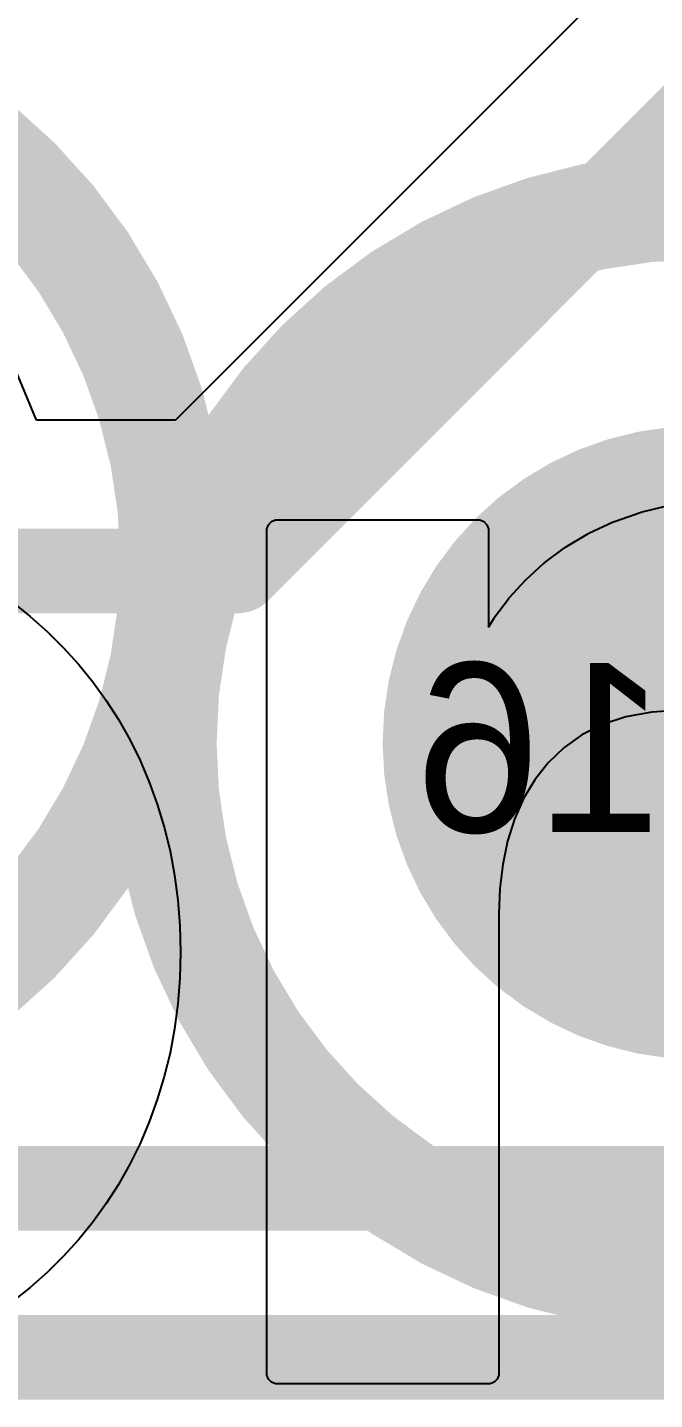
# Model space of a CAD drawing. Header units: millimetres. Extents: x 5 to 399, y 5 to 287.
# Drawn here: x 218.384 to 219.868, y 132.21 to 135.457 of the extents above; entities that cross this region are included whole.
import ezdxf

# ---------------------------------------------------------------- set-up
doc = ezdxf.new("R2010")
doc.units = ezdxf.units.MM
for name, color, linetype in [('BottomLayer', 5, 'Continuous'), ('BottomOverlay', 54, 'Continuous'), ('BottomPaste', 16, 'Continuous'), ('BottomSolder', 6, 'Continuous'), ('TopOverlay', 2, 'Continuous')]:
    doc.layers.add(name, color=color, linetype=linetype)

# ---------------------------------------------------------------- blocks, each defined once
blk = doc.blocks.new('TP1_5MM_B_102')
at = {"layer": 'BottomLayer', "const_width": 0.75}
blk.add_lwpolyline([(-0.375, 0, 1), (0.375, 0, 1)], format="xyb", close=True, dxfattribs=at)
at = {"layer": 'BottomOverlay'}
for points, const_width in [([(1.27, 0, 1), (-1.27, 0, 1)], 0.254), ([(-1.3335, 0, 1), (-1.2065, 0, 1)], 0.127), ([(1.2065, 0, 1), (1.3335, 0, 1)], 0.127)]:
    blk.add_lwpolyline(points, format="xyb", close=True, dxfattribs=dict(at, const_width=const_width))
at = {"layer": 'BottomPaste', "const_width": 0.75}
blk.add_lwpolyline([(-0.375, 0, 1), (0.375, 0, 1)], format="xyb", close=True, dxfattribs=at)
at = {"layer": 'BottomSolder', "const_width": 0.75}
blk.add_lwpolyline([(-0.375, 0, 1), (0.375, 0, 1)], format="xyb", close=True, dxfattribs=at)
blk = doc.blocks.new('TP1_5MM_B_109')
at = {"layer": 'BottomLayer', "const_width": 0.75}
blk.add_lwpolyline([(-0.375, 0, 1), (0.375, 0, 1)], format="xyb", close=True, dxfattribs=at)
at = {"layer": 'BottomOverlay'}
for points, const_width in [([(1.27, 0, 1), (-1.27, 0, 1)], 0.254), ([(-1.3335, 0, 1), (-1.2065, 0, 1)], 0.127), ([(1.2065, 0, 1), (1.3335, 0, 1)], 0.127)]:
    blk.add_lwpolyline(points, format="xyb", close=True, dxfattribs=dict(at, const_width=const_width))
at = {"layer": 'BottomPaste', "const_width": 0.75}
blk.add_lwpolyline([(-0.375, 0, 1), (0.375, 0, 1)], format="xyb", close=True, dxfattribs=at)
at = {"layer": 'BottomSolder', "const_width": 0.75}
blk.add_lwpolyline([(-0.375, 0, 1), (0.375, 0, 1)], format="xyb", close=True, dxfattribs=at)

msp = doc.modelspace()

# ---------------------------------------------------------------- linework, layer by layer
at = {"layer": 'BottomLayer'}
for p, q in [((222.7321, 138.5255), (218.7344, 134.5279)), ((218.4049, 134.5279), (218.3333, 134.7007)), ((218.7344, 134.5279), (218.4049, 134.5279))]:
    msp.add_line(p, q, dxfattribs=at)
at = {"layer": 'BottomLayer', "const_width": 0.2}
for points in [[(218.8822, 134.171), (222.9844, 138.2732)], [(215.5548, 134.171), (218.8822, 134.171)], [(218.0083, 132.7102), (222.4484, 132.7102)], [(217.8427, 132.3102), (222.6141, 132.3102)]]:
    msp.add_lwpolyline(points, dxfattribs=at)
at = {"layer": 'BottomLayer', "const_width": 0.1}
msp.add_lwpolyline([(218.8322, 134.171, 1), (218.9322, 134.171, 1)], format="xyb", close=True, dxfattribs=at)
msp.add_lwpolyline([(218.8322, 134.171, 1), (218.9322, 134.171, 1)], format="xyb", close=True, dxfattribs=at)
at = {"layer": 'TopOverlay'}
for p, q in [((219.7731, 134.2883), (219.8363, 134.3103)), ((219.8363, 134.3103), (219.8366, 134.3104)), ((219.8363, 134.3103), (219.8363, 134.3103)), ((219.8366, 134.3104), (219.8372, 134.3106)), ((219.8372, 134.3106), (219.8379, 134.3108)), ((219.8379, 134.3108), (219.8385, 134.311)), ((219.8385, 134.311), (219.8386, 134.311)), ((219.8388, 134.3111), (219.8386, 134.311)), ((219.8386, 134.311), (219.8388, 134.3111)), ((219.8386, 134.311), (219.8387, 134.311)), ((219.8386, 134.311), (219.8386, 134.311)), ((219.8387, 134.311), (219.8387, 134.3111)), ((219.8387, 134.3111), (219.8388, 134.3111)), ((219.8388, 134.3111), (219.8389, 134.3111)), ((219.8389, 134.3111), (219.839, 134.3111)), ((219.839, 134.3111), (219.9073, 134.3274)), ((218.9503, 134.271), (218.9542, 134.2805)), ((218.9503, 134.2659), (218.9503, 134.271)), ((218.9503, 132.2731), (218.9503, 134.2659)), ((218.9542, 134.2805), (218.9614, 134.2877)), ((218.9614, 134.2877), (218.9709, 134.2917)), ((218.9709, 134.2917), (219.4543, 134.2917)), ((219.4543, 134.2917), (219.4637, 134.2877)), ((219.4637, 134.2877), (219.471, 134.2805)), ((219.471, 134.2805), (219.4749, 134.271)), ((219.4749, 134.271), (219.4749, 134.2659)), ((219.4749, 134.2659), (219.4749, 134.0382)), ((219.7129, 134.2604), (219.7704, 134.2872)), ((219.7704, 134.2872), (219.7705, 134.2873)), ((219.7704, 134.2872), (219.7704, 134.2872)), ((219.7705, 134.2873), (219.7706, 134.2873)), ((219.7706, 134.2873), (219.7706, 134.2874)), ((219.7706, 134.2874), (219.7706, 134.2873)), ((219.7706, 134.2873), (219.7708, 134.2874)), ((219.7707, 134.2874), (219.7706, 134.2874)), ((219.7706, 134.2874), (219.7708, 134.2874)), ((219.7706, 134.2873), (219.7706, 134.2873)), ((219.7708, 134.2874), (219.7707, 134.2874)), ((219.7708, 134.2874), (219.7709, 134.2875)), ((219.7708, 134.2874), (219.7708, 134.2874)), ((219.7708, 134.2874), (219.7708, 134.2874)), ((219.7708, 134.2874), (219.7708, 134.2874)), ((219.7708, 134.2874), (219.7708, 134.2874)), ((219.7709, 134.2875), (219.7715, 134.2877)), ((219.7715, 134.2877), (219.7721, 134.288)), ((219.7721, 134.288), (219.7727, 134.2882)), ((219.7727, 134.2882), (219.7731, 134.2883)), ((219.6577, 134.2276), (219.7104, 134.2591)), ((219.7104, 134.2591), (219.7107, 134.2592)), ((219.7104, 134.2591), (219.7104, 134.2591)), ((219.7107, 134.2592), (219.7112, 134.2596)), ((219.7112, 134.2596), (219.7118, 134.2599)), ((219.7118, 134.2599), (219.7124, 134.2602)), ((219.7124, 134.2602), (219.7127, 134.2603)), ((219.7125, 134.2602), (219.7126, 134.2602)), ((219.7126, 134.2602), (219.7125, 134.2602)), ((219.7125, 134.2602), (219.7125, 134.2602)), ((219.7127, 134.2603), (219.7126, 134.2602)), ((219.7126, 134.2602), (219.7127, 134.2603)), ((219.7126, 134.2602), (219.7126, 134.2602)), ((219.7127, 134.2603), (219.7128, 134.2603)), ((219.7128, 134.2603), (219.7129, 134.2604)), ((219.7129, 134.2604), (219.7129, 134.2604)), ((219.6082, 134.1909), (219.6553, 134.226)), ((219.6553, 134.226), (219.6553, 134.226)), ((219.6553, 134.226), (219.6554, 134.226)), ((219.6554, 134.226), (219.6555, 134.2261)), ((219.6555, 134.2261), (219.6556, 134.2262)), ((219.6556, 134.2262), (219.6557, 134.2262)), ((219.6557, 134.2262), (219.6556, 134.2261)), ((219.6556, 134.2261), (219.6557, 134.2262)), ((219.6556, 134.2261), (219.6556, 134.2261)), ((219.6557, 134.2262), (219.6558, 134.2263)), ((219.6557, 134.2262), (219.6558, 134.2263)), ((219.6558, 134.2263), (219.6557, 134.2262)), ((219.6557, 134.2262), (219.6557, 134.2262)), ((219.6557, 134.2262), (219.6557, 134.2262)), ((219.6558, 134.2263), (219.6563, 134.2267)), ((219.6558, 134.2263), (219.6558, 134.2263)), ((219.6558, 134.2263), (219.6558, 134.2263)), ((219.6558, 134.2263), (219.6558, 134.2263)), ((219.6558, 134.2263), (219.6558, 134.2263)), ((219.6563, 134.2267), (219.6569, 134.2271)), ((219.6569, 134.2271), (219.6574, 134.2274)), ((219.6574, 134.2274), (219.6577, 134.2276)), ((219.5635, 134.1504), (219.606, 134.1891)), ((219.606, 134.1891), (219.6063, 134.1893)), ((219.606, 134.1891), (219.606, 134.1891)), ((219.6063, 134.1893), (219.6068, 134.1897)), ((219.6068, 134.1897), (219.6072, 134.1902)), ((219.6072, 134.1902), (219.6077, 134.1905)), ((219.6077, 134.1905), (219.608, 134.1907)), ((219.6078, 134.1906), (219.6082, 134.1909)), ((219.608, 134.1907), (219.6078, 134.1906)), ((219.6078, 134.1906), (219.6078, 134.1906)), ((219.6082, 134.1909), (219.608, 134.1907)), ((219.608, 134.1907), (219.6081, 134.1908)), ((219.608, 134.1907), (219.608, 134.1907)), ((219.6081, 134.1908), (219.6082, 134.1908)), ((219.6082, 134.1908), (219.6082, 134.1909)), ((219.6082, 134.1909), (219.6082, 134.1909)), ((219.5241, 134.1071), (219.5618, 134.1486)), ((219.5618, 134.1486), (219.562, 134.1489)), ((219.5618, 134.1486), (219.5618, 134.1486)), ((219.562, 134.1489), (219.5624, 134.1493)), ((219.5624, 134.1493), (219.5628, 134.1497)), ((219.5628, 134.1497), (219.5633, 134.1502)), ((219.5633, 134.1502), (219.5635, 134.1504)), ((219.4896, 134.0616), (219.5226, 134.1053)), ((219.5226, 134.1053), (219.5227, 134.1055)), ((219.5226, 134.1053), (219.5226, 134.1053)), ((219.5227, 134.1055), (219.5231, 134.106)), ((219.5231, 134.106), (219.5235, 134.1065)), ((219.5235, 134.1065), (219.5239, 134.1069)), ((219.5239, 134.1069), (219.5241, 134.1071)), ((218.3478, 134.0969), (218.3899, 134.0634)), ((218.3899, 134.0634), (218.43, 134.0278)), ((219.4749, 134.0382), (219.4883, 134.0596)), ((219.4883, 134.0596), (219.4884, 134.0597)), ((219.4884, 134.0597), (219.4885, 134.0599)), ((219.4884, 134.0597), (219.4884, 134.0597)), ((219.4885, 134.0599), (219.4888, 134.0604)), ((219.4888, 134.0604), (219.4891, 134.0609)), ((219.4891, 134.0609), (219.4895, 134.0613)), ((219.4895, 134.0613), (219.4896, 134.0616)), ((218.43, 134.0278), (218.4681, 133.99)), ((218.4681, 133.99), (218.5041, 133.9503)), ((218.5041, 133.9503), (218.538, 133.9085)), ((218.538, 133.9085), (218.5696, 133.8648)), ((218.5696, 133.8648), (218.5988, 133.8192)), ((218.5988, 133.8192), (218.6257, 133.7718)), ((219.8, 133.8257), (219.7448, 133.8074)), ((219.862, 133.8372), (219.8, 133.8257)), ((219.9311, 133.8412), (219.862, 133.8372)), ((219.6959, 133.7829), (219.6532, 133.7527)), ((219.7448, 133.8074), (219.6959, 133.7829)), ((218.6257, 133.7718), (218.6501, 133.7226)), ((219.6532, 133.7527), (219.6161, 133.7172)), ((218.6501, 133.7226), (218.6719, 133.6715)), ((219.6161, 133.7172), (219.5845, 133.677)), ((218.6719, 133.6715), (218.691, 133.6188)), ((219.5845, 133.677), (219.558, 133.6322)), ((218.691, 133.6188), (218.7074, 133.5645)), ((219.558, 133.6322), (219.5367, 133.5836)), ((219.5367, 133.5836), (219.5203, 133.5315)), ((218.7074, 133.5645), (218.7211, 133.5085)), ((219.5203, 133.5315), (219.5087, 133.4765)), ((218.7211, 133.5085), (218.7318, 133.4509)), ((219.5087, 133.4765), (219.5019, 133.4193)), ((218.7318, 133.4509), (218.7396, 133.3918)), ((218.7396, 133.3918), (218.7443, 133.3313)), ((219.5019, 133.4193), (219.4996, 133.3599)), ((219.4996, 133.3599), (219.4996, 132.2731)), ((218.7443, 133.3313), (218.7459, 133.2693)), ((218.7459, 133.2693), (218.7443, 133.2074)), ((218.7443, 133.2074), (218.7396, 133.1468)), ((218.7396, 133.1468), (218.7318, 133.0878)), ((218.7318, 133.0878), (218.7211, 133.0302)), ((218.7211, 133.0302), (218.7074, 132.9743)), ((218.7074, 132.9743), (218.691, 132.9199)), ((218.691, 132.9199), (218.6719, 132.8672)), ((218.6719, 132.8672), (218.6501, 132.8162)), ((218.6501, 132.8162), (218.6257, 132.767)), ((218.6257, 132.767), (218.5988, 132.7195)), ((218.5988, 132.7195), (218.5696, 132.6739)), ((218.5696, 132.6739), (218.538, 132.6303)), ((218.538, 132.6303), (218.5041, 132.5885)), ((218.5041, 132.5885), (218.4681, 132.5488)), ((218.4681, 132.5488), (218.43, 132.5111)), ((218.43, 132.5111), (218.3899, 132.4755)), ((218.3899, 132.4755), (218.3478, 132.442)), ((218.9503, 132.2679), (218.9503, 132.2731)), ((218.9542, 132.2585), (218.9503, 132.2679)), ((218.9614, 132.2512), (218.9542, 132.2585)), ((218.9709, 132.2473), (218.9614, 132.2512)), ((219.4884, 132.2512), (219.479, 132.2473)), ((219.4957, 132.2585), (219.4884, 132.2512)), ((219.4996, 132.2679), (219.4957, 132.2585)), ((219.4996, 132.2731), (219.4996, 132.2679)), ((219.479, 132.2473), (218.9709, 132.2473))]:
    msp.add_line(p, q, dxfattribs=at)

# ---------------------------------------------------------------- block references
at = {"rotation": 90}
for name, p in [('TP1_5MM_B_102', (217.4598, 134.1964)), ('TP1_5MM_B_109', (219.9744, 133.7646))]:
    msp.add_blockref(name, p, dxfattribs=at)

# ---------------------------------------------------------------- texts
at = {"layer": 'BottomOverlay', "text_generation_flag": 2}
msp.add_text('TP516', height=0.4, dxfattribs=at).set_placement((220.8784, 133.5532))

doc.saveas('drawing.dxf')
